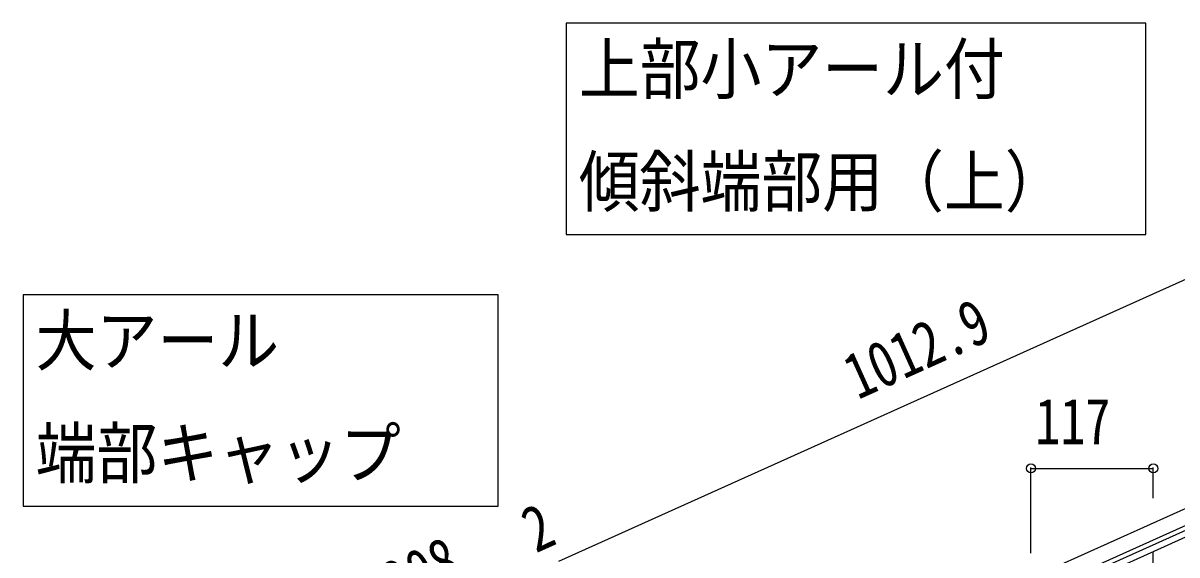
# Model space of a CAD drawing. Units: millimetres, scale not verified. Extents: x -4015 to 4015, y -2862 to 2860.
# Drawn here: x -34 to 1069, y -1006 to -496 of the extents above; entities that cross this region are included whole.
import ezdxf
from ezdxf.enums import TextEntityAlignment as Align

# ---------------------------------------------------------------- set-up
doc = ezdxf.new("R2010")
doc.units = ezdxf.units.MM
doc.header["$LTSCALE"] = 10
doc.layers.add('0-3_YKK_A1', color=4, linetype='Continuous')
doc.layers.add('0-4_YKK_D', color=6, linetype='Continuous')
doc.styles.add('ＭＳ ゴシック', font='')
doc.styles.get('ＭＳ ゴシック').set_extended_font_data('MS Gothic')

msp = doc.modelspace()

# ---------------------------------------------------------------- linework, layer by layer
at = {"layer": '0-3_YKK_A1'}
for p, q in [((1409.37, -811.75), (560.11, -1193.96)), ((1415.52, -825.43), (566.26, -1207.64)), ((612.59, -1191.17), (1321.38, -872.18)), ((615.05, -1196.65), (1323.85, -877.65)), ((1046.69, -1153.41), (1046.69, -1002.23))]:
    msp.add_line(p, q, dxfattribs=at)
for points in [[(485.17, -496.47), (485.17, -699.01), (1039.72, -699.01), (1039.72, -496.47)], [(-34.28, -756.53), (-34.28, -959.08), (420.27, -959.08), (420.27, -756.53)]]:
    msp.add_lwpolyline(points, close=True, dxfattribs=at)
at = {"layer": '0-4_YKK_D'}
for p, q in [((478.01, -1011.54), (1401.68, -595.85)), ((929.69, -1004.04), (929.69, -921.82)), ((929.69, -922.82), (1046.69, -922.82)), ((1046.69, -951.39), (1046.69, -921.82))]:
    msp.add_line(p, q, dxfattribs=at)
for centre in [(929.69, -922.82), (1046.69, -922.82)]:
    msp.add_circle(centre, 4.25, dxfattribs=at)

# ---------------------------------------------------------------- texts
at = {"layer": '0-3_YKK_A1', "style": 'ＭＳ ゴシック', "width": 0.9}
for s, p in [('上部小アール付', (497.19, -578.28)), ('傾斜端部用（上）', (497.19, -686.08)), ('大アール', (-22.26, -838.35)), ('端部キャップ', (-22.26, -946.14))]:
    msp.add_text(s, height=47.42, dxfattribs=at).set_placement(p, align=Align.BOTTOM_LEFT)
at = {"layer": '0-4_YKK_D', "style": 'ＭＳ ゴシック', "width": 0.8}
for s, rotation, p in [('1012.9', 24.23, (769.4, -869.44)), ('2', 24.23, (461.5, -1016.27)), ('208', 24.2, (327.7, -1068.18))]:
    msp.add_text(s, height=43.99, rotation=rotation, dxfattribs=at).set_placement(p, align=Align.BOTTOM_LEFT)
msp.add_text('117', height=43.99, dxfattribs=at).set_placement((933.79, -912.82), align=Align.BOTTOM_LEFT)

doc.saveas('drawing.dxf')
